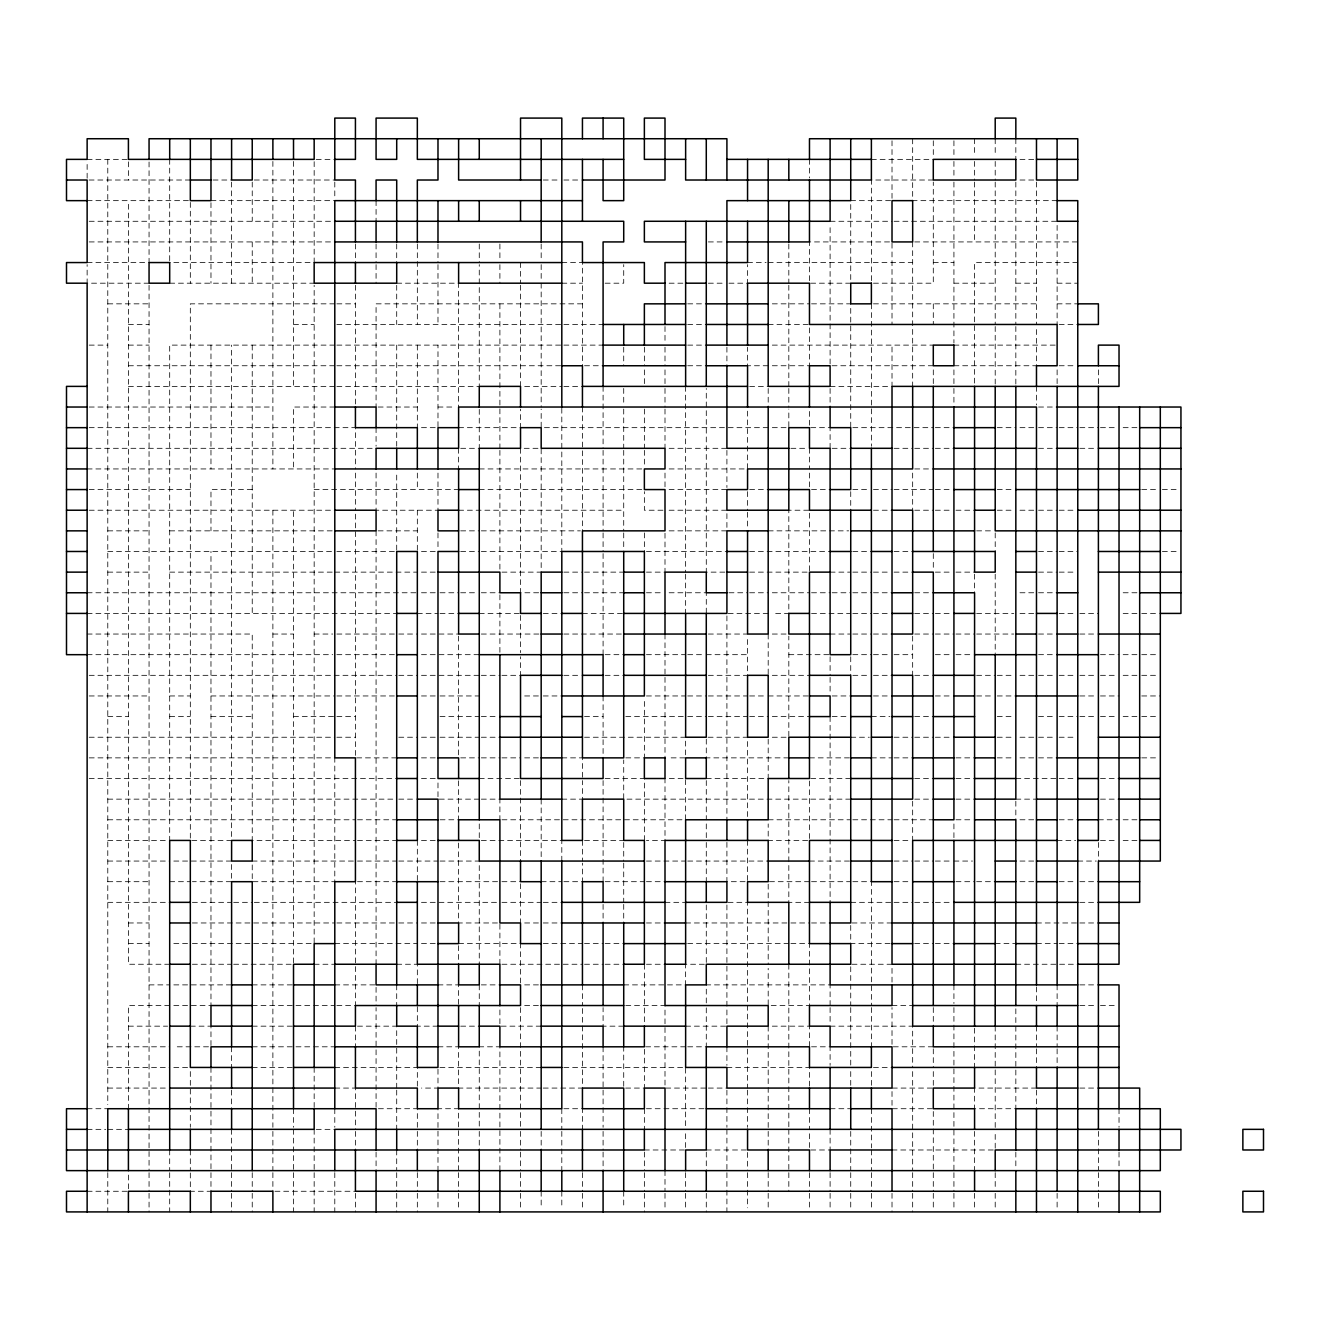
<?xml version="1.0" encoding="UTF-8"?>
<svg xmlns="http://www.w3.org/2000/svg" width="1330" height="1330" viewBox="0 0 1330 1330"><rect width="100%" height="100%" fill="white"/><g stroke="black" fill="none" stroke-linecap="round" stroke-linejoin="round"><path stroke-width="0.75" stroke-dasharray="5 3.75" d="M87.132 159.367L128.411 159.367L128.411 180.016M316.224 159.367L334.794 159.367M871.383 159.367L933.294 159.367M1019.977 159.367L1036.486 159.367M190.323 180.016L87.132 180.016L87.132 161.429M213.033 180.016L231.603 180.016M254.313 180.016L334.794 180.016M543.239 180.016L557.686 180.016M563.87 180.016L580.379 180.016M933.294 180.016L871.383 180.016L871.383 283.19M1019.977 180.016L1036.486 180.016M87.132 200.647L190.323 200.647L190.323 283.19M210.971 200.647L334.794 200.647M1057.117 200.647L912.663 200.647L912.663 138.736M89.21 221.279L334.794 221.279M830.103 221.279L892.014 221.279M894.076 221.279L1057.117 221.279M89.21 241.927L334.794 241.927M708.341 241.927L724.85 241.927M914.724 241.927L1077.765 241.927M87.132 262.559L149.06 262.559L149.06 159.367M173.814 262.559L314.163 262.559L314.163 161.429M561.809 262.559L582.44 262.559L582.44 365.75M747.56 262.559L766.13 262.559M768.191 262.559L912.663 262.559M933.294 262.559L953.926 262.559M1077.765 262.559L974.574 262.559L974.574 386.382M149.06 283.19L87.132 283.19L87.132 264.62M169.691 283.19L314.163 283.19M396.706 283.19L458.617 283.19L458.617 407.03M561.809 283.19L582.44 283.19M605.15 283.19L623.72 283.19L623.72 264.62M669.123 283.19L683.57 283.19M708.341 283.19L724.85 283.19M728.973 283.19L747.56 283.19L747.56 264.62M873.444 283.19L933.294 283.19L933.294 182.077M953.926 283.19L995.206 283.19M1015.837 283.19L1036.486 283.19M1057.117 283.19L1077.765 283.19M107.78 303.839L149.06 303.839M334.794 303.839L190.323 303.839L190.323 840.427L231.603 840.427L231.603 345.118M336.856 303.839L355.426 303.839M582.44 303.839L376.074 303.839L376.074 407.03M687.71 303.839L706.28 303.839M772.314 303.839L809.471 303.839M811.533 303.839L850.735 303.839L850.735 427.662M873.444 303.839L1036.486 303.839M1057.117 303.839L1077.765 303.839M128.411 324.47L149.06 324.47M293.514 324.47L314.163 324.47M336.856 324.47L561.809 324.47M563.87 324.47L603.089 324.47M687.71 324.47L706.28 324.47M768.191 324.47L809.471 324.47M1059.179 324.47L1077.765 324.47M89.21 345.118L107.78 345.118M128.411 345.118L149.06 345.118M334.794 345.118L169.691 345.118L169.691 840.427M336.856 345.118L561.809 345.118M563.87 345.118L603.089 345.118M687.71 345.118L706.28 345.118M772.314 345.118L933.294 345.118M953.926 345.118L1057.117 345.118M128.411 365.75L334.794 365.75M336.856 365.75L561.809 365.75M584.518 365.75L603.089 365.75M687.71 365.75L706.28 365.75M768.191 365.75L747.56 365.75L747.56 347.18M772.314 365.75L809.471 365.75L809.471 326.532M933.294 365.75L830.103 365.75L830.103 225.418M953.926 365.75L1036.486 365.75L1036.486 326.532M1059.179 365.75L1075.687 365.75M128.411 386.382L334.794 386.382M336.856 386.382L479.265 386.382L479.265 264.62M524.668 386.382L561.809 386.382M563.87 386.382L582.44 386.382M749.621 386.382L768.191 386.382M830.103 386.382L892.014 386.382L892.014 345.118M89.21 407.03L272.883 407.03M334.794 407.03L293.514 407.03L293.514 468.941M378.136 407.03L417.337 407.03M437.986 407.03L454.494 407.03M1038.547 407.03L1057.117 407.03M89.21 427.662L355.426 427.662L355.426 468.941M421.477 427.662L437.986 427.662L437.986 345.118M458.617 427.662L520.529 427.662L520.529 409.091M768.191 427.662L541.177 427.662L541.177 409.091M772.314 427.662L788.823 427.662L788.823 409.091M852.813 427.662L933.294 427.662M935.356 427.662L953.926 427.662M997.267 427.662L1015.837 427.662M1019.977 427.662L1036.486 427.662M1038.547 427.662L1057.117 427.662M1059.179 427.662L1077.765 427.662M1079.827 427.662L1098.397 427.662M1100.459 427.662L1116.967 427.662M1123.168 427.662L1139.677 427.662M87.132 448.31L376.074 448.31M460.679 448.31L479.265 448.31L479.265 409.091M669.123 448.31L726.912 448.31M790.885 448.31L805.332 448.31M832.164 448.31L850.735 448.31M894.076 448.31L912.663 448.31M914.724 448.31L933.294 448.31M935.356 448.31L953.926 448.31M1038.547 448.31L1057.117 448.31M1079.827 448.31L1096.336 448.31M87.132 468.941L334.794 468.941M479.265 468.941L644.368 468.941M669.123 468.941L747.56 468.941L747.56 407.03M914.724 468.941L933.294 468.941M89.21 489.573L190.323 489.573M252.235 489.573L210.971 489.573L210.971 530.853M314.163 489.573L458.617 489.573M479.265 489.573L644.368 489.573M669.123 489.573L726.912 489.573M749.621 489.573L768.191 489.573M811.533 489.573L830.103 489.573M852.813 489.573L869.321 489.573M873.444 489.573L892.014 489.573M894.076 489.573L933.294 489.573M935.356 489.573L951.864 489.573M997.267 489.573L1013.776 489.573M1141.739 489.573L1156.186 489.573M1162.37 489.573L1178.879 489.573M89.21 510.221L334.794 510.221M458.617 510.221L623.72 510.221M662.938 510.221L644.368 510.221L644.368 491.635M669.123 510.221L726.912 510.221M873.444 510.221L892.014 510.221M914.724 510.221L933.294 510.221M935.356 510.221L951.864 510.221M955.987 510.221L974.574 510.221M997.267 510.221L1013.776 510.221M1019.977 510.221L1034.424 510.221M1038.547 510.221L1057.117 510.221M1059.179 510.221L1075.687 510.221M107.78 530.853L149.06 530.853M169.691 530.853L334.794 530.853M378.136 530.853L417.337 530.853M460.679 530.853L479.265 530.853M481.327 530.853L580.379 530.853M669.123 530.853L726.912 530.853L726.912 512.283M768.191 530.853L848.673 530.853M976.636 530.853L993.144 530.853M107.78 551.485L334.794 551.485M336.856 551.485L396.706 551.485L396.706 473.064M421.477 551.485L437.986 551.485M460.679 551.485L479.265 551.485M481.327 551.485L561.809 551.485L561.809 407.03M646.43 551.485L726.912 551.485M749.621 551.485L830.103 551.485M852.813 551.485L871.383 551.485M894.076 551.485L912.663 551.485M1038.547 551.485L1057.117 551.485M1059.179 551.485L1077.765 551.485M1162.37 551.485L1178.879 551.485M107.78 572.133L149.06 572.133M169.691 572.133L332.733 572.133M334.794 572.133L417.337 572.133M421.477 572.133L437.986 572.133M501.959 572.133L541.177 572.133L541.177 448.31L520.529 448.31L520.529 592.764L541.177 592.764M563.87 572.133L582.44 572.133M584.518 572.133L623.72 572.133M646.43 572.133L665 572.133L665 532.914M724.85 572.133L706.28 572.133L706.28 388.46M749.621 572.133L809.471 572.133L809.471 510.221L788.823 510.221L788.823 613.413L772.314 613.413M830.103 572.133L850.735 572.133M852.813 572.133L871.383 572.133M873.444 572.133L889.953 572.133M894.076 572.133L912.663 572.133M935.356 572.133L951.864 572.133M955.987 572.133L974.574 572.133M1038.547 572.133L1057.117 572.133M1059.179 572.133L1075.687 572.133M87.132 592.764L417.337 592.764M421.477 592.764L437.986 592.764M440.047 592.764L458.617 592.764M460.679 592.764L477.187 592.764M481.327 592.764L499.897 592.764M563.87 592.764L582.44 592.764M584.518 592.764L623.72 592.764M646.43 592.764L662.938 592.764M669.123 592.764L706.28 592.764L706.28 613.413M728.973 592.764L747.56 592.764M749.621 592.764L768.191 592.764M772.314 592.764L809.471 592.764M811.533 592.764L830.103 592.764M832.164 592.764L850.735 592.764M852.813 592.764L871.383 592.764M873.444 592.764L892.014 592.764M914.724 592.764L933.294 592.764M1019.977 592.764L1034.424 592.764M1038.547 592.764L1057.117 592.764M1123.168 592.764L1139.677 592.764M87.132 613.413L396.706 613.413M417.337 613.413L437.986 613.413M440.047 613.413L458.617 613.413M479.265 613.413L520.529 613.413M543.239 613.413L561.809 613.413M582.44 613.413L623.72 613.413M768.191 613.413L726.912 613.413L726.912 819.779M811.533 613.413L850.735 613.413M852.813 613.413L871.383 613.413M873.444 613.413L889.953 613.413M914.724 613.413L933.294 613.413M935.356 613.413L951.864 613.413M976.636 613.413L1013.776 613.413M1019.977 613.413L1036.486 613.413M1059.179 613.413L1075.687 613.413M1079.827 613.413L1098.397 613.413M1123.168 613.413L1137.616 613.413M1141.739 613.413L1156.186 613.413M87.132 634.044L252.235 634.044L252.235 840.427L355.426 840.427M272.883 634.044L293.514 634.044M314.163 634.044L332.733 634.044M336.856 634.044L396.706 634.044M398.767 634.044L417.337 634.044M421.477 634.044L458.617 634.044M481.327 634.044L541.177 634.044M563.87 634.044L623.72 634.044M708.341 634.044L747.56 634.044M772.314 634.044L788.823 634.044M830.103 634.044L850.735 634.044M852.813 634.044L871.383 634.044M873.444 634.044L892.014 634.044M914.724 634.044L933.294 634.044M935.356 634.044L953.926 634.044M955.987 634.044L974.574 634.044M976.636 634.044L1013.776 634.044M1038.547 634.044L1052.994 634.044M1079.827 634.044L1096.336 634.044M87.132 654.676L332.733 654.676M336.856 654.676L396.706 654.676M421.477 654.676L479.265 654.676M605.15 654.676L623.72 654.676M646.43 654.676L685.632 654.676M687.71 654.676L704.218 654.676M706.28 654.676L747.56 654.676M788.823 654.676L830.103 654.676M852.813 654.676L871.383 654.676M873.444 654.676L889.953 654.676M894.076 654.676L912.663 654.676M935.356 654.676L951.864 654.676M955.987 654.676L972.513 654.676M1038.547 654.676L1052.994 654.676M1100.459 654.676L1119.029 654.676M1123.168 654.676L1139.677 654.676M1141.739 654.676L1156.186 654.676M89.21 675.324L396.706 675.324M398.767 675.324L417.337 675.324M421.477 675.324L479.265 675.324M481.327 675.324L499.897 675.324M501.959 675.324L520.529 675.324L520.529 656.737M563.87 675.324L580.379 675.324M605.15 675.324L623.72 675.324M708.341 675.324L747.56 675.324L747.56 636.106M772.314 675.324L809.471 675.324M852.813 675.324L869.321 675.324M873.444 675.324L892.014 675.324M914.724 675.324L931.233 675.324M976.636 675.324L995.206 675.324M997.267 675.324L1013.776 675.324M1019.977 675.324L1034.424 675.324M1038.547 675.324L1052.994 675.324M1059.179 675.324L1075.687 675.324M1079.827 675.324L1096.336 675.324M1100.459 675.324L1116.967 675.324M1123.168 675.324L1139.677 675.324M1141.739 675.324L1156.186 675.324M89.21 695.956L149.06 695.956M169.691 695.956L190.323 695.956M210.971 695.956L334.794 695.956M336.856 695.956L396.706 695.956M421.477 695.956L435.924 695.956M440.047 695.956L479.265 695.956M524.668 695.956L541.177 695.956M543.239 695.956L561.809 695.956M646.43 695.956L685.632 695.956M687.71 695.956L706.28 695.956M708.341 695.956L747.56 695.956M749.621 695.956L766.13 695.956M768.191 695.956L809.471 695.956M832.164 695.956L850.735 695.956M873.444 695.956L889.953 695.956M935.356 695.956L951.864 695.956M976.636 695.956L993.144 695.956M997.267 695.956L1015.837 695.956M1079.827 695.956L1096.336 695.956M1100.459 695.956L1119.029 695.956M1141.739 695.956L1160.309 695.956M107.78 716.587L128.411 716.587M169.691 716.587L190.323 716.587M210.971 716.587L252.235 716.587M293.514 716.587L334.794 716.587M336.856 716.587L355.426 716.587M440.047 716.587L479.265 716.587M481.327 716.587L497.836 716.587M584.518 716.587L603.089 716.587M625.782 716.587L685.632 716.587M687.71 716.587L706.28 716.587M708.341 716.587L747.56 716.587M749.621 716.587L768.191 716.587M772.314 716.587L809.471 716.587M832.164 716.587L848.673 716.587M871.383 716.587L889.953 716.587M914.724 716.587L933.294 716.587M997.267 716.587L1013.776 716.587M1038.547 716.587L1052.994 716.587M1059.179 716.587L1077.765 716.587M1079.827 716.587L1096.336 716.587M1100.459 716.587L1116.967 716.587M1123.168 716.587L1137.616 716.587M1141.739 716.587L1156.186 716.587M89.21 737.236L334.794 737.236M336.856 737.236L355.426 737.236M398.767 737.236L417.337 737.236M421.477 737.236L437.986 737.236M440.047 737.236L479.265 737.236M481.327 737.236L499.897 737.236M584.518 737.236L685.632 737.236L685.632 757.867L669.123 757.867M772.314 737.236L788.823 737.236L788.823 636.106M850.735 737.236L869.321 737.236M894.076 737.236L912.663 737.236M914.724 737.236L933.294 737.236M935.356 737.236L951.864 737.236M997.267 737.236L1013.776 737.236M1019.977 737.236L1034.424 737.236M1038.547 737.236L1052.994 737.236M1059.179 737.236L1075.687 737.236M89.21 757.867L334.794 757.867L334.794 881.69L252.235 881.69L252.235 861.059L355.426 861.059M396.706 757.867L355.426 757.867L355.426 512.283M421.477 757.867L437.986 757.867M460.679 757.867L479.265 757.867M481.327 757.867L499.897 757.867M501.959 757.867L520.529 757.867M524.668 757.867L539.115 757.867M561.809 757.867L582.44 757.867L582.44 778.515M625.782 757.867L644.368 757.867L644.368 698.017M788.823 757.867L706.28 757.867L706.28 737.236L747.56 737.236L747.56 819.779M809.471 757.867L850.735 757.867M871.383 757.867L892.014 757.867M894.076 757.867L912.663 757.867M955.987 757.867L974.574 757.867M997.267 757.867L1013.776 757.867M1019.977 757.867L1036.486 757.867M1038.547 757.867L1057.117 757.867M1141.739 757.867L1156.186 757.867M89.21 778.515L396.706 778.515M421.477 778.515L437.986 778.515M479.265 778.515L520.529 778.515M605.15 778.515L644.368 778.515L644.368 840.427M706.28 778.515L768.191 778.515L768.191 737.236M850.735 778.515L809.471 778.515L809.471 840.427L768.191 840.427L768.191 823.918M914.724 778.515L933.294 778.515M955.987 778.515L974.574 778.515M1015.837 778.515L1057.117 778.515M1059.179 778.515L1075.687 778.515M1100.459 778.515L1119.029 778.515M107.78 799.147L396.706 799.147M398.767 799.147L415.276 799.147M479.265 799.147L437.986 799.147L437.986 780.577M481.327 799.147L499.897 799.147L499.897 819.779M561.809 799.147L582.44 799.147L582.44 780.577M850.735 799.147L623.72 799.147L623.72 759.929M914.724 799.147L933.294 799.147M955.987 799.147L974.574 799.147M1015.837 799.147L1036.486 799.147M1100.459 799.147L1119.029 799.147M107.78 819.779L355.426 819.779M357.487 819.779L396.706 819.779M440.047 819.779L458.617 819.779L458.617 780.577M501.959 819.779L685.632 819.779L685.632 778.515L665 778.515L665 840.427L646.43 840.427M768.191 819.779L850.735 819.779M852.813 819.779L892.014 819.779M894.076 819.779L933.294 819.779M955.987 819.779L972.513 819.779M1019.977 819.779L1034.424 819.779M1059.179 819.779L1077.765 819.779M1098.397 819.779L1119.029 819.779M1123.168 819.779L1139.677 819.779M107.78 840.427L167.63 840.427M357.487 840.427L396.706 840.427M421.477 840.427L437.986 840.427M481.327 840.427L561.809 840.427L561.809 861.059M584.518 840.427L623.72 840.427M894.076 840.427L908.523 840.427M1057.117 840.427L1075.687 840.427M1100.459 840.427L1116.967 840.427M1123.168 840.427L1139.677 840.427M107.78 861.059L169.691 861.059M173.814 861.059L231.603 861.059L231.603 881.69L192.385 881.69M357.487 861.059L396.706 861.059M398.767 861.059L437.986 861.059M440.047 861.059L479.265 861.059L479.265 964.25M646.43 861.059L685.632 861.059M687.71 861.059L768.191 861.059M809.471 861.059L850.735 861.059M894.076 861.059L912.663 861.059M914.724 861.059L933.294 861.059M935.356 861.059L951.864 861.059M953.926 861.059L972.513 861.059M1019.977 861.059L1036.486 861.059M1077.765 861.059L1096.336 861.059M107.78 881.69L149.06 881.69M169.691 881.69L190.323 881.69M357.487 881.69L396.706 881.69M440.047 881.69L499.897 881.69M501.959 881.69L520.529 881.69M541.177 881.69L561.809 881.69M563.87 881.69L582.44 881.69L582.44 863.12M605.15 881.69L644.368 881.69M646.43 881.69L665 881.69M809.471 881.69L768.191 881.69L768.191 964.25M811.533 881.69L850.735 881.69M852.813 881.69L871.383 881.69L871.383 1005.53M894.076 881.69L908.523 881.69M955.987 881.69L974.574 881.69M976.636 881.69L995.206 881.69M1019.977 881.69L1034.424 881.69M1059.179 881.69L1075.687 881.69M1079.827 881.69L1098.397 881.69M107.78 902.339L169.691 902.339M192.385 902.339L231.603 902.339M233.664 902.339L252.235 902.339M254.313 902.339L396.706 902.339M421.477 902.339L499.897 902.339M501.959 902.339L541.177 902.339M543.239 902.339L561.809 902.339M665 902.339L685.632 902.339M809.471 902.339L788.823 902.339L788.823 780.577M850.735 902.339L892.014 902.339M894.076 902.339L912.663 902.339M914.724 902.339L933.294 902.339M935.356 902.339L951.864 902.339M1079.827 902.339L1098.397 902.339M128.411 922.97L149.06 922.97M192.385 922.97L334.794 922.97M336.856 922.97L396.706 922.97M398.767 922.97L417.337 922.97M421.477 922.97L437.986 922.97M524.668 922.97L541.177 922.97M543.239 922.97L561.809 922.97M646.43 922.97L665 922.97M685.632 922.97L788.823 922.97M790.885 922.97L809.471 922.97M811.533 922.97L830.103 922.97M892.014 922.97L850.735 922.97L850.735 943.618L892.014 943.618M1036.486 922.97L1077.765 922.97M1079.827 922.97L1098.397 922.97M128.411 943.618L149.06 943.618M173.814 943.618L188.262 943.618M192.385 943.618L314.163 943.618L314.163 285.268M334.794 943.618L417.337 943.618M421.477 943.618L437.986 943.618M458.617 943.618L520.529 943.618L520.529 984.882M543.239 943.618L582.44 943.618M584.518 943.618L603.089 943.618M605.15 943.618L623.72 943.618M687.71 943.618L788.823 943.618M790.885 943.618L809.471 943.618L809.471 1005.53L768.191 1005.53L768.191 968.373M914.724 943.618L933.294 943.618M935.356 943.618L953.926 943.618M995.206 943.618L1015.837 943.618M1036.486 943.618L1057.117 943.618M1059.179 943.618L1077.765 943.618M169.691 964.25L128.411 964.25L128.411 200.647M192.385 964.25L231.603 964.25M233.664 964.25L293.514 964.25L293.514 510.221M314.163 964.25L334.794 964.25M396.706 964.25L417.337 964.25L417.337 984.882M501.959 964.25L582.44 964.25M584.518 964.25L603.089 964.25M605.15 964.25L623.72 964.25M646.43 964.25L665 964.25M892.014 964.25L850.735 964.25L850.735 1005.53M1015.837 964.25L1077.765 964.25M149.06 984.882L169.691 984.882M173.814 984.882L231.603 984.882M252.235 984.882L293.514 984.882M334.794 984.882L376.074 984.882L376.074 1005.53M437.986 984.882L458.617 984.882L458.617 1005.53M481.327 984.882L499.897 984.882M524.668 984.882L541.177 984.882M623.72 984.882L685.632 984.882L685.632 964.25L706.28 964.25L706.28 902.339M1079.827 984.882L1098.397 984.882M169.691 1005.53L128.411 1005.53L128.411 1108.721M173.814 1005.53L210.971 1005.53L210.971 551.485M252.235 1005.53L334.794 1005.53M336.856 1005.53L355.426 1005.53L355.426 881.69M524.668 1005.53L541.177 1005.53M625.782 1005.53L665 1005.53L665 1088.073L706.28 1088.073M892.014 1005.53L912.663 1005.53M1079.827 1005.53L1096.336 1005.53M1100.459 1005.53L1116.967 1005.53M128.411 1026.162L167.63 1026.162M190.323 1026.162L210.971 1026.162L210.971 1046.81L173.814 1046.81M252.235 1026.162L293.514 1026.162M357.487 1026.162L396.706 1026.162L396.706 1088.073M437.986 1026.162L417.337 1026.162L417.337 1005.53M460.679 1026.162L479.265 1026.162M541.177 1026.162L499.897 1026.162L499.897 1005.53M623.72 1026.162L603.089 1026.162L603.089 1007.591M685.632 1026.162L726.912 1026.162L726.912 902.339L747.56 902.339L747.56 1088.073M772.314 1026.162L809.471 1026.162L809.471 1046.81M830.103 1026.162L912.663 1026.162L912.663 1067.441M107.78 1046.81L169.691 1046.81M252.235 1046.81L334.794 1046.81M437.986 1046.81L458.617 1046.81L458.617 1088.073L541.177 1088.073M685.632 1046.81L644.368 1046.81L644.368 1088.073L623.72 1088.073L623.72 1046.81M687.71 1046.81L706.28 1046.81L706.28 1007.591M811.533 1046.81L830.103 1046.81L830.103 1065.38M933.294 1046.81L892.014 1046.81L892.014 1007.591M107.78 1067.441L169.691 1067.441M173.814 1067.441L190.323 1067.441M252.235 1067.441L293.514 1067.441M334.794 1067.441L417.337 1067.441L417.337 1088.073M541.177 1067.441L437.986 1067.441L437.986 1088.073L421.477 1088.073M563.87 1067.441L685.632 1067.441L685.632 1129.353M726.912 1067.441L809.471 1067.441L809.471 1088.073M873.444 1067.441L892.014 1067.441M107.78 1088.073L167.63 1088.073M334.794 1088.073L355.426 1088.073L355.426 1129.353M543.239 1088.073L582.44 1088.073L582.44 1007.591M708.341 1088.073L726.912 1088.073M1036.486 1088.073L974.574 1088.073L974.574 1108.721L1015.837 1108.721L1015.837 1005.53M1079.827 1088.073L1098.397 1088.073M87.132 1108.721L107.78 1108.721M563.87 1108.721L582.44 1108.721L582.44 1129.353M646.43 1108.721L706.28 1108.721M830.103 1108.721L850.735 1108.721M87.132 1129.353L105.718 1129.353M107.78 1129.353L128.411 1129.353M316.224 1129.353L334.794 1129.353M644.368 1149.985L685.632 1149.985L685.632 1131.414M706.28 1149.985L747.56 1149.985L747.56 1170.633M892.014 1149.985L995.206 1149.985L995.206 1131.414M87.132 1191.264L128.411 1191.264L128.411 1172.694M274.944 1191.264L355.426 1191.264M1119.029 1108.721L1119.029 1127.291M1119.029 1152.063L1119.029 1168.571M1098.397 369.873L1098.397 384.32M1098.397 842.489L1098.397 861.059M1098.397 1131.414L1098.397 1170.633M1098.397 1172.694L1098.397 1191.264M1098.397 1193.326L1098.397 1207.773M1057.117 225.418L1057.117 324.47M1057.117 369.873L1057.117 386.382M1057.117 984.882L1057.117 1005.53M1057.117 1026.162L1057.117 1046.81M1057.117 1048.871L1057.117 1067.441M1057.117 1193.326L1057.117 1207.773M1036.486 182.077L1036.486 324.47M1036.486 386.382L1036.486 404.968M1036.486 986.96L1036.486 1003.468M1036.486 1026.162L1036.486 1046.81M1036.486 1048.871L1036.486 1067.441M1036.486 1090.135L1036.486 1108.721M1015.837 138.736L1015.837 159.367M1015.837 182.077L1015.837 324.47M1015.837 326.532L1015.837 386.382M1015.837 801.209L1015.837 819.779M1015.837 1152.063L1015.837 1168.571M995.206 138.736L995.206 155.244M995.206 161.429L995.206 180.016M995.206 182.077L995.206 324.47M995.206 326.532L995.206 386.382M995.206 532.914L995.206 551.485M995.206 574.194L995.206 654.676M995.206 1026.162L995.206 1129.353M995.206 1172.694L995.206 1189.203M995.206 1193.326L995.206 1207.773M974.574 138.736L974.574 155.244M974.574 161.429L974.574 180.016M974.574 182.077L974.574 241.927M974.574 574.194L974.574 592.764M974.574 1028.223L974.574 1067.441M974.574 1131.414L974.574 1170.633M974.574 1193.326L974.574 1207.773M953.926 140.797L953.926 155.244M953.926 161.429L953.926 177.937M953.926 182.077L953.926 343.04M953.926 369.873L953.926 386.382M953.926 388.46L953.926 404.968M953.926 823.918L953.926 840.427M953.926 984.882L953.926 1003.468M953.926 1007.591L953.926 1170.633M953.926 1172.694L953.926 1191.264M953.926 1193.326L953.926 1207.773M933.294 140.797L933.294 155.244M933.294 303.839L933.294 324.47M933.294 369.873L933.294 386.382M933.294 553.563L933.294 570.071M933.294 1007.591L933.294 1026.162M933.294 1048.871L933.294 1067.441M933.294 1071.564L933.294 1088.073L892.014 1088.073L892.014 1108.721L933.294 1108.721L933.294 1170.633M933.294 1172.694L933.294 1191.264M933.294 1193.326L933.294 1207.773M912.663 241.927L912.663 386.382M912.663 473.064L912.663 510.221M912.663 636.106L912.663 675.324M912.663 801.209L912.663 840.427M912.663 1071.564L912.663 1170.633M912.663 1172.694L912.663 1191.264M912.663 1193.326L912.663 1211.913M892.014 140.797L892.014 200.647L850.735 200.647L850.735 283.19L809.471 283.19L809.471 241.927L892.014 241.927L892.014 324.47M892.014 968.373L892.014 984.882M892.014 1193.326L892.014 1211.913M871.383 303.839L871.383 446.232M871.383 1007.591L871.383 1046.81M871.383 1071.564L871.383 1088.073M871.383 1108.721L871.383 1147.923M871.383 1149.985L871.383 1170.633M871.383 1172.694L871.383 1191.264M871.383 1193.326L871.383 1207.773M850.735 491.635L850.735 510.221M850.735 656.737L850.735 675.324M850.735 1007.591L850.735 1067.441M850.735 1071.564L850.735 1088.073M850.735 1131.414L850.735 1170.633M850.735 1172.694L850.735 1191.264M850.735 1193.326L850.735 1207.773M830.103 388.46L830.103 407.03M830.103 448.31L830.103 427.662L809.471 427.662L809.471 409.091M830.103 656.737L830.103 675.324M830.103 677.386L830.103 693.894M830.103 716.587L830.103 902.339M830.103 1005.53L830.103 984.882L706.28 984.882L706.28 1005.53M830.103 1007.591L830.103 1024.1M830.103 1129.353L830.103 1149.985L809.471 1149.985L809.471 1131.414M830.103 1172.694L830.103 1191.264M830.103 1193.326L830.103 1207.773M809.471 159.367L809.471 177.937M809.471 448.31L809.471 468.941M809.471 473.064L809.471 489.573M809.471 1108.721L809.471 1129.353M809.471 1172.694L809.471 1191.264M809.471 1193.326L809.471 1207.773M788.823 243.988L788.823 283.19M788.823 285.268L788.823 386.382M788.823 388.46L788.823 407.03M788.823 964.25L788.823 1127.291M788.823 1129.353L788.823 1170.633M788.823 1172.694L788.823 1191.264M768.191 388.46L768.191 407.03M768.191 634.044L768.191 675.324M768.191 1026.162L768.191 1129.353M768.191 1131.414L768.191 1149.985M768.191 1172.694L768.191 1191.264M768.191 1193.326L768.191 1207.773M747.56 491.635L747.56 510.221M747.56 512.283L747.56 528.791M747.56 840.427L747.56 881.69L726.912 881.69L726.912 840.427M747.56 1090.135L747.56 1127.291M747.56 1172.694L747.56 1207.773M726.912 347.18L726.912 365.75M726.912 450.371L726.912 487.512M726.912 1046.81L726.912 1065.38M726.912 1090.135L726.912 1127.291M726.912 1129.353L726.912 1170.633M726.912 1172.694L726.912 1211.913M706.28 780.577L706.28 819.779M706.28 823.918L706.28 840.427M706.28 842.489L706.28 881.69M706.28 1152.063L706.28 1170.633M706.28 1193.326L706.28 1211.913M685.632 386.382L685.632 572.133M685.632 574.194L685.632 613.413M685.632 1172.694L685.632 1191.264M685.632 1193.326L685.632 1207.773M665 326.532L665 343.04M665 347.18L665 365.75M665 369.873L665 386.382M665 388.46L665 407.03M665 409.091L665 448.31M665 473.064L665 489.573M665 634.044L665 675.324M665 677.386L665 757.867M665 1170.633L665 1191.264M665 1193.326L665 1207.773M644.368 347.18L644.368 365.75M644.368 369.873L644.368 386.382M644.368 409.091L644.368 448.31M644.368 450.371L644.368 466.88M644.368 532.914L644.368 551.485M644.368 964.25L644.368 1026.162M644.368 1108.721L644.368 1129.353M644.368 1152.063L644.368 1170.633M644.368 1172.694L644.368 1191.264M644.368 1193.326L644.368 1211.913M623.72 347.18L623.72 365.75M623.72 388.46L623.72 404.968M623.72 409.091L623.72 448.31M623.72 450.371L623.72 530.853M623.72 532.914L623.72 549.423M623.72 842.489L623.72 861.059M623.72 863.12L623.72 902.339M623.72 904.4L623.72 922.97M623.72 1191.264L623.72 1207.773M603.089 386.382L603.089 448.31M603.089 450.371L603.089 530.853M603.089 532.914L603.089 551.485M603.089 553.563L603.089 654.676M603.089 695.956L603.089 757.867M603.089 780.577L603.089 881.69M603.089 904.4L603.089 922.97M603.089 1046.81L603.089 1088.073M603.089 1090.135L603.089 1127.291M603.089 1131.414L603.089 1149.985M603.089 1152.063L603.089 1170.633M582.44 407.03L582.44 530.853M582.44 840.427L582.44 861.059M582.44 984.882L582.44 1005.53M582.44 1172.694L582.44 1191.264M582.44 1193.326L582.44 1207.773M561.809 1108.721L561.809 1129.353M561.809 1131.414L561.809 1170.633M561.809 1191.264L561.809 1207.773M541.177 243.988L541.177 258.436M541.177 264.62L541.177 281.129M541.177 283.19L541.177 407.03M541.177 799.147L541.177 861.059M541.177 1131.414L541.177 1149.985M541.177 1191.264L541.177 1207.773M520.529 262.559L520.529 283.19M520.529 285.268L520.529 386.382M520.529 615.474L520.529 652.614M520.529 780.577L520.529 861.059M520.529 883.768L520.529 922.97M520.529 1007.591L520.529 1129.353M520.529 1131.414L520.529 1149.985M520.529 1152.063L520.529 1170.633M520.529 1172.694L520.529 1191.264M520.529 1193.326L520.529 1207.773M499.897 243.988L499.897 258.436M499.897 264.62L499.897 283.19M499.897 303.839L499.897 448.31M499.897 450.371L499.897 572.133M499.897 594.826L499.897 654.676M499.897 964.25L499.897 922.97L458.617 922.97L458.617 842.489M499.897 1170.633L499.897 1046.81L479.265 1046.81L479.265 1129.353M479.265 243.988L479.265 262.559M479.265 823.918L479.265 840.427M479.265 984.882L479.265 1005.53M479.265 1131.414L479.265 1149.985M458.617 448.31L458.617 468.941M458.617 636.106L458.617 757.867M458.617 945.68L458.617 964.25M458.617 1170.633L458.617 1108.721L437.986 1108.721L437.986 1170.633M458.617 1172.694L458.617 1191.264M458.617 1193.326L458.617 1207.773M437.986 243.988L437.986 262.559M437.986 264.62L437.986 324.47M437.986 473.064L437.986 510.221L376.074 510.221L376.074 473.064M437.986 532.914L437.986 549.423M437.986 1193.326L437.986 1207.773M417.337 243.988L417.337 324.47M417.337 345.118L417.337 427.662M417.337 473.064L417.337 489.573M417.337 510.221L417.337 551.485M417.337 840.427L417.337 881.69M417.337 1127.291L417.337 1108.721L376.074 1108.721L376.074 1007.591M417.337 1131.414L417.337 1149.985M417.337 1172.694L417.337 1191.264M417.337 1193.326L417.337 1211.913M396.706 243.988L396.706 262.559M396.706 285.268L396.706 324.47M396.706 345.118L396.706 446.232M396.706 984.882L396.706 1005.53M396.706 1090.135L396.706 1129.353M396.706 1149.985L396.706 1170.633M396.706 1172.694L396.706 1191.264M396.706 1193.326L396.706 1211.913M376.074 200.647L376.074 221.279M376.074 243.988L376.074 262.559M376.074 264.62L376.074 283.19M376.074 427.662L376.074 446.232M376.074 530.853L376.074 964.25M376.074 1152.063L376.074 1170.633M355.426 243.988L355.426 262.559M355.426 285.268L355.426 404.968M355.426 473.064L355.426 510.221M355.426 1026.162L355.426 1046.81M355.426 1131.414L355.426 1149.985M355.426 1193.326L355.426 1211.913M334.794 182.077L334.794 198.586M334.794 1108.721L334.794 1127.291M334.794 1172.694L334.794 1211.913M314.163 1067.441L314.163 1108.721M314.163 1129.353L314.163 1170.633M314.163 1172.694L314.163 1211.913M293.514 161.429L293.514 386.382M293.514 1108.721L293.514 1127.291M293.514 1129.353L293.514 1170.633M293.514 1172.694L293.514 1211.913M272.883 161.429L272.883 468.941M272.883 510.221L272.883 1127.291M272.883 1131.414L272.883 1170.633M272.883 1172.694L272.883 1191.264M252.235 182.077L252.235 221.279M252.235 241.927L252.235 283.19M252.235 345.118L252.235 613.413M252.235 1172.694L252.235 1191.264M252.235 1193.326L252.235 1211.913M231.603 182.077L231.603 283.19M231.603 1046.81L231.603 1067.441M231.603 1090.135L231.603 1108.721M231.603 1129.353L231.603 1170.633M231.603 1172.694L231.603 1191.264M231.603 1193.326L231.603 1211.913M210.971 202.709L210.971 283.19M210.971 345.118L210.971 468.941M210.971 1067.441L210.971 1170.633M210.971 1172.694L210.971 1191.264L190.323 1191.264L190.323 1172.694M190.323 1071.564L190.323 1127.291M190.323 1149.985L190.323 1170.633M169.691 159.367L169.691 262.559M169.691 1149.985L169.691 1170.633M169.691 1172.694L169.691 1211.913M149.06 285.268L149.06 1170.633M149.06 1172.694L149.06 1191.264M149.06 1193.326L149.06 1211.913M107.78 159.367L107.78 1104.582M107.78 1172.694L107.78 1211.913"/><path stroke-width="1.5" d="M334.794 159.367L355.426 159.367L355.426 118.087L334.794 118.087L334.794 180.016L355.426 180.016L355.426 241.927M623.72 159.367L417.337 159.367L417.337 118.087L376.074 118.087L376.074 159.367L396.706 159.367L396.706 138.736M685.632 159.367L644.368 159.367L644.368 118.087L665 118.087L665 180.016L582.44 180.016M726.912 159.367L871.383 159.367M1036.486 159.367L1077.765 159.367M66.5 180.016L87.132 180.016L87.132 262.559L66.5 262.559L66.5 283.19L87.132 283.19L87.132 1211.913M190.323 180.016L210.971 180.016M541.177 180.016L458.617 180.016L458.617 138.736M87.132 200.647L66.5 200.647L66.5 159.367L87.132 159.367L87.132 138.736L128.411 138.736L128.411 159.367L314.163 159.367L314.163 138.736M582.44 200.647L334.794 200.647L334.794 757.867L355.426 757.867L355.426 881.69L334.794 881.69L334.794 1108.721M1057.117 200.647L1077.765 200.647L1077.765 1211.913M334.794 221.279L623.72 221.279L623.72 241.927L603.089 241.927L603.089 386.382M1077.765 221.279L1057.117 221.279L1057.117 138.736M334.794 241.927L582.44 241.927L582.44 262.559L644.368 262.559L644.368 283.19L665 283.19M685.632 241.927L644.368 241.927L644.368 221.279L830.103 221.279L830.103 138.736M726.912 241.927L809.471 241.927L809.471 180.016M561.809 262.559L314.163 262.559L314.163 283.19L396.706 283.19L396.706 262.559M561.809 283.19L458.617 283.19L458.617 262.559M685.632 283.19L706.28 283.19M685.632 303.839L644.368 303.839L644.368 345.118M706.28 303.839L768.191 303.839M1077.765 303.839L1098.397 303.839L1098.397 324.47L1077.765 324.47M603.089 324.47L685.632 324.47M706.28 324.47L768.191 324.47M603.089 345.118L685.632 345.118M706.28 345.118L768.191 345.118M561.809 365.75L582.44 365.75L582.44 407.03M603.089 365.75L685.632 365.75M706.28 365.75L747.56 365.75L747.56 407.03M1077.765 365.75L1119.029 365.75M87.132 386.382L66.5 386.382L66.5 654.676L87.132 654.676M582.44 386.382L747.56 386.382M66.5 407.03L87.132 407.03M334.794 407.03L376.074 407.03L376.074 427.662M1057.117 407.03L1180.94 407.03L1180.94 613.413L1160.309 613.413M66.5 427.662L87.132 427.662M458.617 427.662L437.986 427.662L437.986 468.941M953.926 427.662L995.206 427.662M1139.677 427.662L1180.94 427.662M66.5 448.31L87.132 448.31M788.823 448.31L726.912 448.31L726.912 365.75M850.735 448.31L892.014 448.31M953.926 448.31L1036.486 448.31M1057.117 448.31L1077.765 448.31M1098.397 448.31L1180.94 448.31M66.5 468.941L87.132 468.941M334.794 468.941L479.265 468.941M933.294 468.941L1180.94 468.941M66.5 489.573L87.132 489.573M458.617 489.573L479.265 489.573M768.191 489.573L809.471 489.573L809.471 510.221L871.383 510.221M830.103 489.573L850.735 489.573L850.735 427.662L830.103 427.662L830.103 407.03M953.926 489.573L995.206 489.573M1015.837 489.573L1139.677 489.573M66.5 510.221L87.132 510.221M334.794 510.221L376.074 510.221L376.074 530.853L334.794 530.853M458.617 510.221L437.986 510.221L437.986 530.853L458.617 530.853M892.014 510.221L912.663 510.221L912.663 634.044L892.014 634.044M974.574 510.221L995.206 510.221M1077.765 510.221L1180.94 510.221M66.5 530.853L87.132 530.853M768.191 530.853L726.912 530.853L726.912 613.413L623.72 613.413M850.735 530.853L974.574 530.853M1180.94 530.853L995.206 530.853L995.206 386.382M66.5 551.485L87.132 551.485M458.617 551.485L437.986 551.485L437.986 778.515L479.265 778.515M726.912 551.485L747.56 551.485M830.103 551.485L850.735 551.485M871.383 551.485L892.014 551.485M912.663 551.485L995.206 551.485L995.206 572.133L974.574 572.133L974.574 386.382M1015.837 551.485L1036.486 551.485M1098.397 551.485L1160.309 551.485M66.5 572.133L87.132 572.133M437.986 572.133L499.897 572.133L499.897 592.764L520.529 592.764L520.529 613.413L541.177 613.413M561.809 572.133L541.177 572.133L541.177 799.147M623.72 572.133L644.368 572.133M726.912 572.133L747.56 572.133M830.103 572.133L809.471 572.133L809.471 778.515L768.191 778.515L768.191 819.779L685.632 819.779L685.632 964.25L665 964.25M912.663 572.133L933.294 572.133L933.294 1005.53M1015.837 572.133L1036.486 572.133M1098.397 572.133L1180.94 572.133M66.5 592.764L87.132 592.764M541.177 592.764L561.809 592.764M623.72 592.764L644.368 592.764M726.912 592.764L706.28 592.764L706.28 572.133L665 572.133L665 634.044M892.014 592.764L912.663 592.764M933.294 592.764L974.574 592.764L974.574 1026.162M1057.117 592.764L1077.765 592.764M1139.677 592.764L1180.94 592.764M66.5 613.413L87.132 613.413M396.706 613.413L417.337 613.413M458.617 613.413L479.265 613.413M561.809 613.413L582.44 613.413M809.471 613.413L788.823 613.413L788.823 634.044L830.103 634.044M892.014 613.413L912.663 613.413M953.926 613.413L974.574 613.413M1036.486 613.413L1057.117 613.413M479.265 634.044L458.617 634.044L458.617 468.941M541.177 634.044L561.809 634.044M623.72 634.044L706.28 634.044M1015.837 634.044L1036.486 634.044M1057.117 634.044L1077.765 634.044M1098.397 634.044L1160.309 634.044M396.706 654.676L417.337 654.676M479.265 654.676L603.089 654.676L603.089 695.956M623.72 654.676L644.368 654.676M974.574 654.676L1036.486 654.676M1057.117 654.676L1098.397 654.676M561.809 675.324L520.529 675.324L520.529 778.515L603.089 778.515L603.089 757.867M582.44 675.324L603.089 675.324M623.72 675.324L706.28 675.324M809.471 675.324L850.735 675.324L850.735 922.97L830.103 922.97M892.014 675.324L912.663 675.324L912.663 799.147L850.735 799.147M933.294 675.324L974.574 675.324M396.706 695.956L417.337 695.956M561.809 695.956L644.368 695.956L644.368 551.485L561.809 551.485L561.809 840.427L582.44 840.427L582.44 799.147L623.72 799.147L623.72 840.427L644.368 840.427L644.368 964.25L623.72 964.25M809.471 695.956L830.103 695.956L830.103 716.587L809.471 716.587M850.735 695.956L871.383 695.956M892.014 695.956L933.294 695.956M953.926 695.956L974.574 695.956M1015.837 695.956L1077.765 695.956M499.897 716.587L541.177 716.587M561.809 716.587L582.44 716.587M850.735 716.587L871.383 716.587M892.014 716.587L912.663 716.587M933.294 716.587L974.574 716.587M499.897 737.236L582.44 737.236M850.735 737.236L788.823 737.236L788.823 778.515M871.383 737.236L892.014 737.236M953.926 737.236L995.206 737.236M1098.397 737.236L1160.309 737.236M396.706 757.867L417.337 757.867M437.986 757.867L458.617 757.867L458.617 778.515M541.177 757.867L561.809 757.867M788.823 757.867L809.471 757.867M850.735 757.867L871.383 757.867M912.663 757.867L953.926 757.867M974.574 757.867L995.206 757.867M1057.117 757.867L1139.677 757.867M396.706 778.515L417.337 778.515M850.735 778.515L912.663 778.515M933.294 778.515L953.926 778.515M974.574 778.515L1015.837 778.515M1077.765 778.515L1098.397 778.515M1119.029 778.515L1160.309 778.515M417.337 799.147L437.986 799.147L437.986 1067.441L417.337 1067.441L417.337 1026.162L396.706 1026.162L396.706 1005.53M561.809 799.147L499.897 799.147L499.897 654.676M933.294 799.147L953.926 799.147M974.574 799.147L1015.837 799.147L1015.837 386.382M1036.486 799.147L1098.397 799.147M1119.029 799.147L1160.309 799.147M396.706 819.779L437.986 819.779M933.294 819.779L953.926 819.779L953.926 407.03M974.574 819.779L1015.837 819.779L1015.837 1005.53M1036.486 819.779L1057.117 819.779M1077.765 819.779L1098.397 819.779M1139.677 819.779L1160.309 819.779M396.706 840.427L417.337 840.427L417.337 551.485L396.706 551.485L396.706 984.882M437.986 840.427L479.265 840.427L479.265 861.059L644.368 861.059M892.014 840.427L809.471 840.427L809.471 943.618L850.735 943.618L850.735 964.25L706.28 964.25L706.28 984.882L685.632 984.882L685.632 1067.441L726.912 1067.441L726.912 1088.073L892.014 1088.073L892.014 1046.81L830.103 1046.81L830.103 1026.162L809.471 1026.162L809.471 1005.53L892.014 1005.53L892.014 984.882M1057.117 840.427L912.663 840.427L912.663 1026.162L1119.029 1026.162M1077.765 840.427L1098.397 840.427L1098.397 386.382M1139.677 840.427L1160.309 840.427M768.191 861.059L809.471 861.059M850.735 861.059L892.014 861.059M995.206 861.059L1015.837 861.059M1036.486 861.059L1077.765 861.059M396.706 881.69L437.986 881.69M541.177 881.69L520.529 881.69L520.529 861.059M665 881.69L726.912 881.69L726.912 902.339L685.632 902.339M892.014 881.69L871.383 881.69L871.383 448.31M912.663 881.69L953.926 881.69M995.206 881.69L1015.837 881.69M1036.486 881.69L1057.117 881.69M1098.397 881.69L1139.677 881.69M169.691 902.339L190.323 902.339M396.706 902.339L417.337 902.339M561.809 902.339L665 902.339M809.471 902.339L850.735 902.339M953.926 902.339L1077.765 902.339M1098.397 902.339L1139.677 902.339L1139.677 407.03M169.691 922.97L190.323 922.97M437.986 922.97L458.617 922.97L458.617 943.618L437.986 943.618M561.809 922.97L644.368 922.97M665 922.97L685.632 922.97M892.014 922.97L1036.486 922.97M1098.397 922.97L1119.029 922.97M334.794 943.618L314.163 943.618L314.163 1067.441M541.177 943.618L520.529 943.618L520.529 922.97L499.897 922.97L499.897 819.779L458.617 819.779L458.617 840.427M623.72 943.618L685.632 943.618M892.014 943.618L912.663 943.618M953.926 943.618L995.206 943.618M1015.837 943.618L1036.486 943.618M1077.765 943.618L1119.029 943.618M169.691 964.25L190.323 964.25M314.163 964.25L293.514 964.25L293.514 1108.721M334.794 964.25L396.706 964.25M1015.837 964.25L892.014 964.25L892.014 386.382L1119.029 386.382L1119.029 345.118L1098.397 345.118L1098.397 365.75M1077.765 964.25L1119.029 964.25L1119.029 407.03M231.603 984.882L252.235 984.882M293.514 984.882L334.794 984.882M437.986 984.882L376.074 984.882L376.074 964.25M499.897 984.882L520.529 984.882L520.529 1005.53L355.426 1005.53L355.426 1026.162L293.514 1026.162M541.177 984.882L623.72 984.882M1077.765 984.882L830.103 984.882L830.103 902.339M1098.397 984.882L1119.029 984.882L1119.029 1108.721M252.235 1005.53L210.971 1005.53L210.971 1026.162L252.235 1026.162M541.177 1005.53L623.72 1005.53M912.663 1005.53L1077.765 1005.53M169.691 1026.162L190.323 1026.162M437.986 1026.162L458.617 1026.162M479.265 1026.162L499.897 1026.162L499.897 1046.81L644.368 1046.81L644.368 1026.162M541.177 1026.162L603.089 1026.162L603.089 1046.81M623.72 1026.162L685.632 1026.162M252.235 1046.81L210.971 1046.81L210.971 1067.441M334.794 1046.81L437.986 1046.81M1119.029 1046.81L933.294 1046.81L933.294 1026.162M252.235 1067.441L190.323 1067.441L190.323 840.427L169.691 840.427L169.691 1149.985M293.514 1067.441L334.794 1067.441M541.177 1067.441L561.809 1067.441M892.014 1067.441L1119.029 1067.441M169.691 1088.073L334.794 1088.073M1077.765 1088.073L1036.486 1088.073L1036.486 1067.441M1098.397 1088.073L1139.677 1088.073L1139.677 1211.913M87.132 1108.721L66.5 1108.721L66.5 1170.633L1160.309 1170.633L1160.309 1108.721L1015.837 1108.721L1015.837 1149.985M706.28 1108.721L830.103 1108.721M850.735 1108.721L892.014 1108.721L892.014 1191.264M66.5 1129.353L87.132 1129.353M128.411 1129.353L314.163 1129.353L314.163 1108.721M66.5 1149.985L644.368 1149.985L644.368 1129.353M892.014 1149.985L830.103 1149.985L830.103 1170.633M87.132 1191.264L66.5 1191.264L66.5 1211.913L1160.309 1211.913L1160.309 1191.264L355.426 1191.264L355.426 1149.985M1160.309 407.03L1160.309 861.059L1098.397 861.059L1098.397 1129.353M1119.029 1129.353L1119.029 1149.985M1119.029 1170.633L1119.029 1211.913M1057.117 386.382L1057.117 984.882M1057.117 1005.53L1057.117 1026.162M1057.117 1067.441L1057.117 1191.264M1036.486 138.736L1036.486 180.016L1077.765 180.016L1077.765 138.736L809.471 138.736L809.471 159.367M1036.486 386.382L1036.486 365.75L1057.117 365.75L1057.117 324.47L809.471 324.47L809.471 283.19L747.56 283.19L747.56 345.118M1036.486 984.882L1036.486 407.03L458.617 407.03L458.617 448.31L376.074 448.31L376.074 468.941M1036.486 1005.53L1036.486 1026.162M1036.486 1108.721L1036.486 1211.913M1015.837 138.736L1015.837 118.087L995.206 118.087L995.206 138.736M1015.837 1170.633L1015.837 1211.913M995.206 654.676L995.206 1026.162M995.206 1170.633L995.206 1149.985L1180.94 1149.985L1180.94 1129.353L334.794 1129.353L334.794 1170.633M974.574 1067.441L974.574 1088.073L933.294 1088.073L933.294 1108.721L974.574 1108.721L974.574 1129.353M974.574 1170.633L974.574 1191.264M953.926 840.427L953.926 984.882M933.294 386.382L933.294 551.485M912.663 386.382L912.663 468.941L747.56 468.941L747.56 489.573L726.912 489.573L726.912 510.221L788.823 510.221L788.823 427.662L809.471 427.662L809.471 448.31L830.103 448.31L830.103 654.676L850.735 654.676L850.735 510.221M871.383 138.736L871.383 180.016L685.632 180.016L685.632 138.736M871.383 1046.81L871.383 1067.441L809.471 1067.441L809.471 1046.81L706.28 1046.81L706.28 1149.985L685.632 1149.985L685.632 1170.633M871.383 1088.073L871.383 1108.721M850.735 138.736L850.735 200.647L726.912 200.647L726.912 345.118M850.735 1088.073L850.735 1129.353M830.103 1067.441L830.103 1129.353M809.471 407.03L809.471 365.75L830.103 365.75L830.103 386.382L768.191 386.382L768.191 159.367M809.471 1088.073L809.471 1108.721M809.471 1170.633L809.471 1149.985L747.56 1149.985L747.56 1129.353M788.823 159.367L788.823 180.016M788.823 200.647L788.823 241.927M788.823 964.25L788.823 902.339L747.56 902.339L747.56 881.69L768.191 881.69L768.191 840.427L665 840.427L665 1005.53L768.191 1005.53L768.191 1026.162L726.912 1026.162L726.912 1046.81M768.191 407.03L768.191 634.044L747.56 634.044L747.56 530.853M768.191 1149.985L768.191 1170.633M747.56 159.367L747.56 200.647M747.56 221.279L747.56 262.559L665 262.559L665 324.47M747.56 819.779L747.56 840.427M726.912 180.016L726.912 138.736L149.06 138.736L149.06 159.367M726.912 819.779L726.912 840.427M706.28 138.736L706.28 180.016M706.28 221.279L706.28 386.382M706.28 613.413L706.28 737.236L685.632 737.236L685.632 613.413M706.28 881.69L706.28 902.339M706.28 1170.633L706.28 1191.264M685.632 221.279L685.632 386.382M665 1170.633L665 1088.073L644.368 1088.073L644.368 1108.721L582.44 1108.721L582.44 1088.073L623.72 1088.073L623.72 1191.264M623.72 324.47L623.72 345.118M623.72 551.485L623.72 757.867L582.44 757.867L582.44 530.853L665 530.853L665 489.573L644.368 489.573L644.368 468.941L665 468.941L665 448.31L541.177 448.31L541.177 427.662L520.529 427.662L520.529 448.31L479.265 448.31L479.265 819.779M623.72 922.97L623.72 1046.81M603.089 118.087L603.089 138.736M603.089 159.367L603.089 200.647L623.72 200.647L623.72 118.087L582.44 118.087L582.44 138.736M603.089 902.339L603.089 881.69L582.44 881.69L582.44 984.882M603.089 922.97L603.089 1005.53M603.089 1170.633L603.089 1211.913M582.44 159.367L582.44 221.279M582.44 1129.353L582.44 1170.633M561.809 407.03L561.809 118.087L520.529 118.087L520.529 180.016M561.809 861.059L561.809 1108.721L458.617 1108.721L458.617 1088.073L437.986 1088.073L437.986 1108.721L417.337 1108.721L417.337 1088.073L355.426 1088.073L355.426 1046.81M561.809 1170.633L561.809 1191.264M541.177 138.736L541.177 241.927M541.177 861.059L541.177 1129.353M541.177 1149.985L541.177 1191.264M520.529 200.647L520.529 221.279M520.529 407.03L520.529 386.382L479.265 386.382L479.265 407.03M499.897 1005.53L499.897 964.25L417.337 964.25L417.337 881.69M499.897 1170.633L499.897 1211.913M479.265 138.736L479.265 159.367M479.265 200.647L479.265 221.279M479.265 964.25L479.265 984.882L458.617 984.882L458.617 964.25M479.265 1005.53L479.265 1046.81L458.617 1046.81L458.617 1005.53M479.265 1149.985L479.265 1211.913M458.617 200.647L458.617 221.279M437.986 138.736L437.986 180.016L417.337 180.016L417.337 241.927M437.986 200.647L437.986 241.927M437.986 1170.633L437.986 1191.264M417.337 468.941L417.337 427.662L355.426 427.662L355.426 407.03M417.337 984.882L417.337 1005.53M417.337 1149.985L417.337 1170.633M396.706 241.927L396.706 180.016L376.074 180.016L376.074 200.647M396.706 448.31L396.706 468.941M396.706 1129.353L396.706 1149.985M376.074 221.279L376.074 241.927M376.074 1149.985L376.074 1108.721L107.78 1108.721L107.78 1170.633M376.074 1170.633L376.074 1211.913M355.426 262.559L355.426 283.19M293.514 138.736L293.514 159.367M272.883 138.736L272.883 159.367M272.883 1211.913L272.883 1191.264L210.971 1191.264L210.971 1211.913M252.235 138.736L252.235 180.016L231.603 180.016L231.603 138.736M252.235 1170.633L252.235 881.69L231.603 881.69L231.603 1046.81M231.603 1067.441L231.603 1088.073M231.603 1108.721L231.603 1129.353M210.971 138.736L210.971 200.647L190.323 200.647L190.323 138.736M190.323 1129.353L190.323 1149.985M190.323 1211.913L190.323 1191.264L128.411 1191.264L128.411 1211.913M169.691 138.736L169.691 159.367M128.411 1108.721L128.411 1170.633M1015.837 159.367L933.294 159.367L933.294 180.016L1015.837 180.016L1015.837 159.367M912.663 200.647L892.014 200.647L892.014 241.927L912.663 241.927L912.663 200.647M169.691 262.559L149.06 262.559L149.06 283.19L169.691 283.19L169.691 262.559M871.383 283.19L850.735 283.19L850.735 303.839L871.383 303.839L871.383 283.19M953.926 345.118L933.294 345.118L933.294 365.75L953.926 365.75L953.926 345.118M768.191 675.324L747.56 675.324L747.56 737.236L768.191 737.236L768.191 675.324M665 757.867L644.368 757.867L644.368 778.515L665 778.515L665 757.867M706.28 757.867L685.632 757.867L685.632 778.515L706.28 778.515L706.28 757.867M252.235 840.427L231.603 840.427L231.603 861.059L252.235 861.059L252.235 840.427M1263.5 1129.353L1242.868 1129.353L1242.868 1149.985L1263.5 1149.985L1263.5 1129.353M1263.5 1191.264L1242.868 1191.264L1242.868 1211.913L1263.5 1211.913L1263.5 1191.264"/></g></svg>
